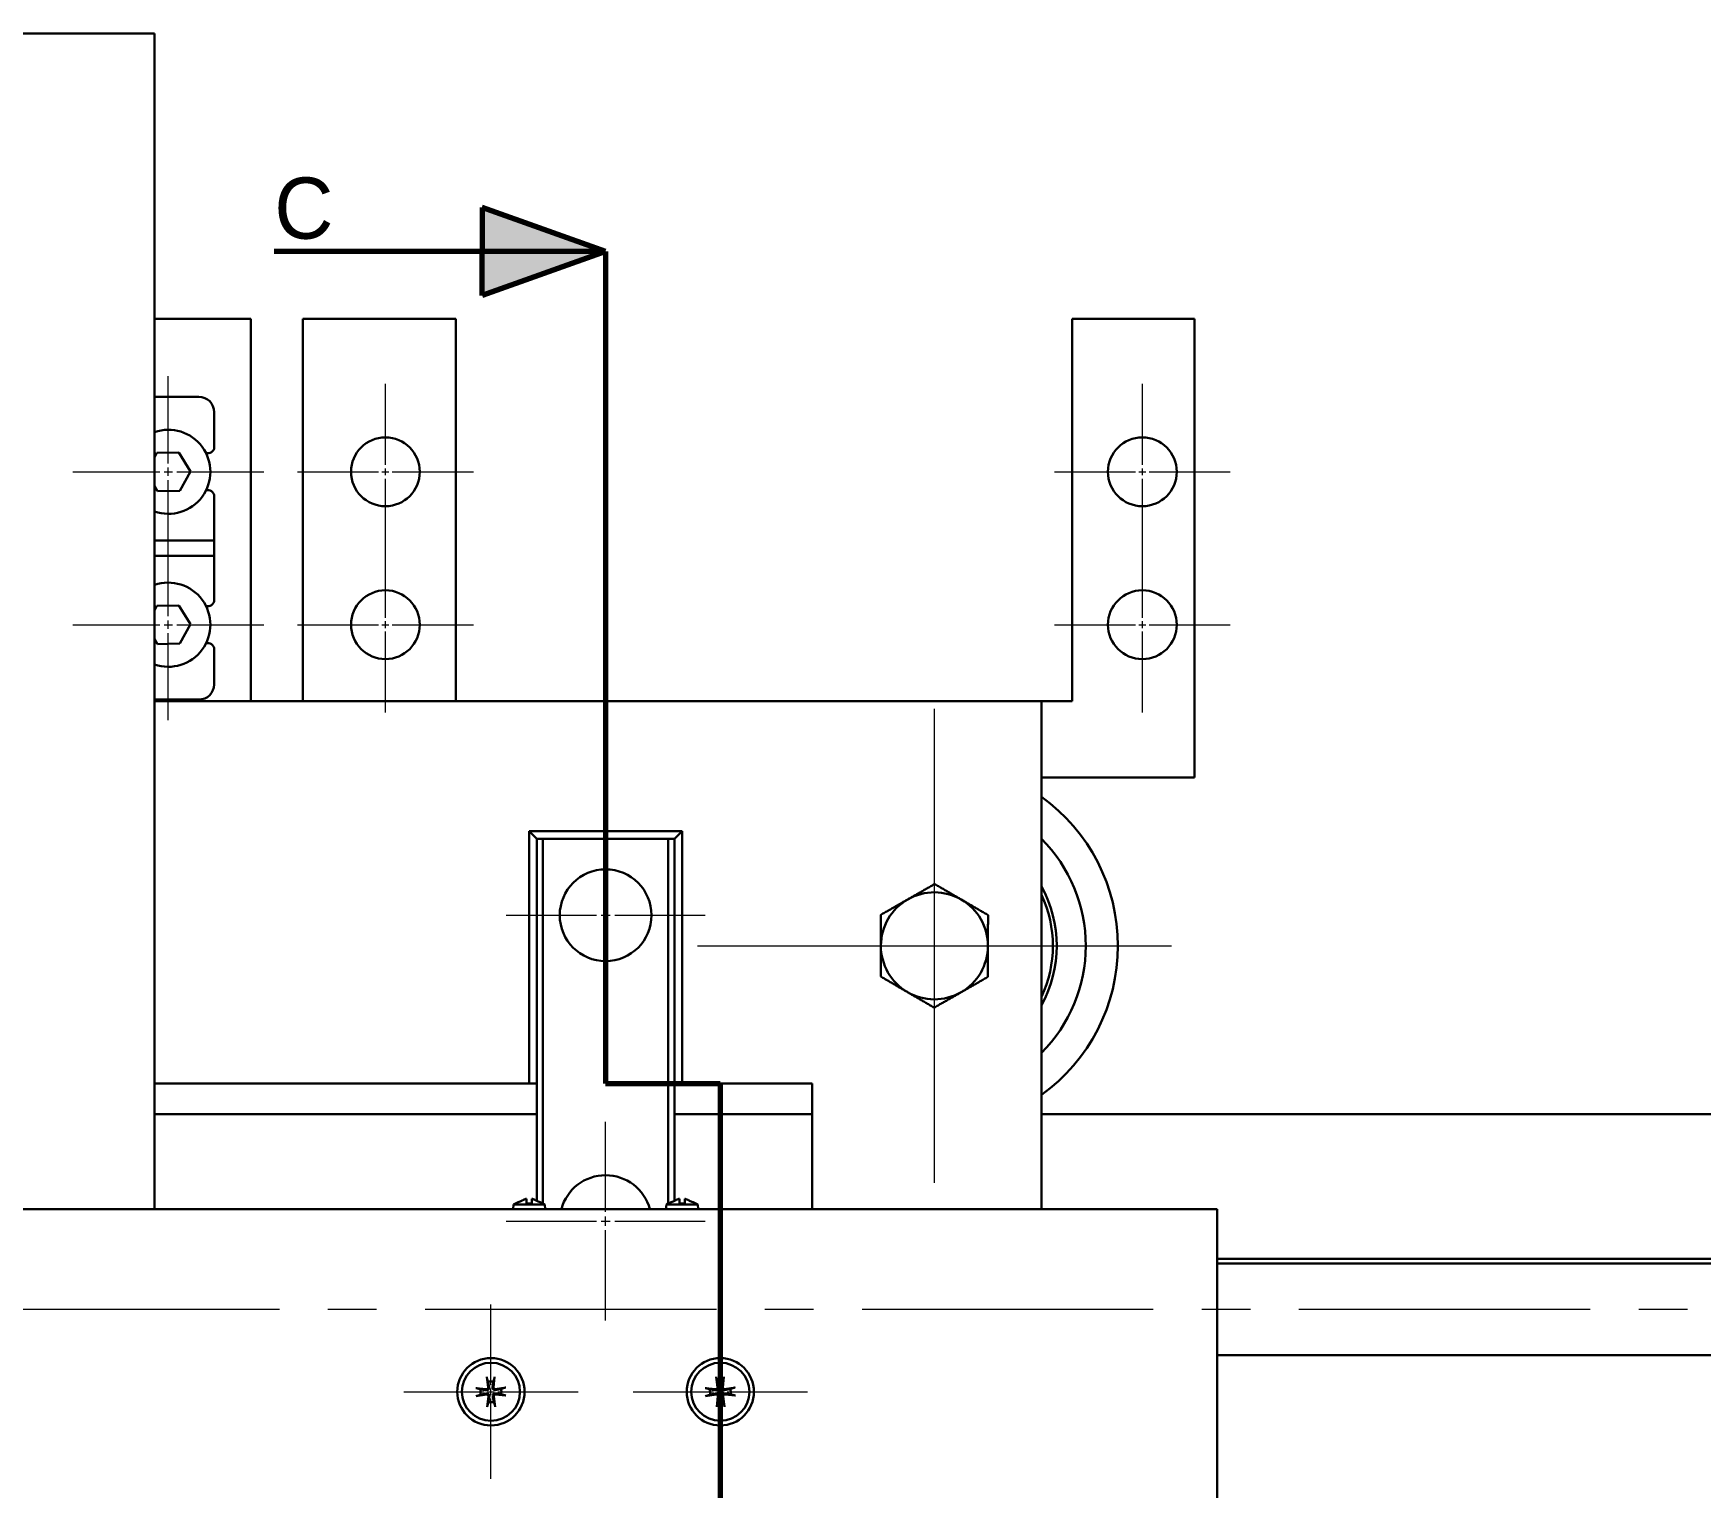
# Model space of a CAD drawing. Header units: millimetres. Extents: x 587 to 10361, y -8386 to 1488.
# Drawn here: x 7854.6 to 7963.6, y -3973.7 to -3878.6 of the extents above; entities that cross this region are included whole.
import ezdxf

# ---------------------------------------------------------------- set-up
doc = ezdxf.new("R2010")
doc.units = ezdxf.units.MM
doc.linetypes.add('ACAD_ISO10W100', pattern=[18, 12, -3, 0, -3])
doc.linetypes.add('CENTER2', pattern=[28.575, 19.05, -3.175, 3.175, -3.175])
for name, color, linetype, lineweight in [('Bgruba', 130, 'Continuous', 70), ('Gruba', 7, 'Continuous', 30), ('Symetria', 210, 'ACAD_ISO10W100', 0), ('Wymiar', 3, 'Continuous', 20)]:
    doc.layers.add(name, color=color, linetype=linetype, lineweight=lineweight)

# ---------------------------------------------------------------- blocks, each defined once
blk = doc.blocks.new('*U307')
at = {"layer": 'Symetria', "color": 0, "linetype": 'CENTER2', "transparency": 16777216}
for p, q in [((0, 0.55), (0, 6.25)), ((-6.25, 0), (-0.55, 0)), ((0.55, 0), (6.25, 0)), ((0, -6.25), (0, -0.55))]:
    blk.add_line(p, q, dxfattribs=at)
at = {"layer": 'Symetria', "color": 0, "linetype": 'Continuous', "transparency": 16777216}
for p, q in [((-0.275, 0), (0.275, 0)), ((0, -0.275), (0, 0.275))]:
    blk.add_line(p, q, dxfattribs=at)
blk = doc.blocks.new('*U308')
at = {"layer": 'Symetria', "color": 0, "linetype": 'CENTER2', "transparency": 16777216}
for p, q in [((0, 0.45), (0, 5.75)), ((-5.75, 0), (-0.45, 0)), ((0.45, 0), (5.75, 0)), ((0, -5.75), (0, -0.45))]:
    blk.add_line(p, q, dxfattribs=at)
at = {"layer": 'Symetria', "color": 0, "linetype": 'Continuous', "transparency": 16777216}
for p, q in [((-0.225, 0), (0.225, 0)), ((0, -0.225), (0, 0.225))]:
    blk.add_line(p, q, dxfattribs=at)
blk = doc.blocks.new('*U309')
at = {"layer": 'Symetria', "color": 0, "linetype": 'CENTER2', "transparency": 16777216}
for p, q in [((0, 0.45), (0, 5.75)), ((-5.75, 0), (-0.45, 0)), ((0.45, 0), (5.75, 0)), ((0, -5.75), (0, -0.45))]:
    blk.add_line(p, q, dxfattribs=at)
at = {"layer": 'Symetria', "color": 0, "linetype": 'Continuous', "transparency": 16777216}
for p, q in [((-0.225, 0), (0.225, 0)), ((0, -0.225), (0, 0.225))]:
    blk.add_line(p, q, dxfattribs=at)
blk = doc.blocks.new('*U310')
at = {"layer": 'Symetria', "color": 0, "linetype": 'CENTER2', "transparency": 16777216}
for p, q in [((0, 0.55), (0, 6.25)), ((-6.25, 0), (-0.55, 0)), ((0.55, 0), (6.25, 0)), ((0, -6.25), (0, -0.55))]:
    blk.add_line(p, q, dxfattribs=at)
at = {"layer": 'Symetria', "color": 0, "linetype": 'Continuous', "transparency": 16777216}
for p, q in [((-0.275, 0), (0.275, 0)), ((0, -0.275), (0, 0.275))]:
    blk.add_line(p, q, dxfattribs=at)
blk = doc.blocks.new('*U311')
at = {"layer": 'Symetria', "color": 0, "linetype": 'CENTER2', "transparency": 16777216}
for p, q in [((0, 0.45), (0, 5.75)), ((-5.75, 0), (-0.45, 0)), ((0.45, 0), (5.75, 0)), ((0, -5.75), (0, -0.45))]:
    blk.add_line(p, q, dxfattribs=at)
at = {"layer": 'Symetria', "color": 0, "linetype": 'Continuous', "transparency": 16777216}
for p, q in [((-0.225, 0), (0.225, 0)), ((0, -0.225), (0, 0.225))]:
    blk.add_line(p, q, dxfattribs=at)
blk = doc.blocks.new('*U312')
at = {"layer": 'Symetria', "color": 0, "linetype": 'CENTER2', "transparency": 16777216}
for p, q in [((0, 0.45), (0, 5.75)), ((-5.75, 0), (-0.45, 0)), ((0.45, 0), (5.75, 0)), ((0, -5.75), (0, -0.45))]:
    blk.add_line(p, q, dxfattribs=at)
at = {"layer": 'Symetria', "color": 0, "linetype": 'Continuous', "transparency": 16777216}
for p, q in [((-0.225, 0), (0.225, 0)), ((0, -0.225), (0, 0.225))]:
    blk.add_line(p, q, dxfattribs=at)
blk = doc.blocks.new('*U313')
at = {"layer": 'Symetria', "color": 0, "linetype": 'CENTER2', "transparency": 16777216}
for p, q in [((0, 0.7), (0, 7)), ((-7, 0), (-0.7, 0)), ((0.7, 0), (7, 0)), ((0, -7), (0, -0.7))]:
    blk.add_line(p, q, dxfattribs=at)
at = {"layer": 'Symetria', "color": 0, "linetype": 'Continuous', "transparency": 16777216}
for p, q in [((-0.35, 0), (0.35, 0)), ((0, -0.35), (0, 0.35))]:
    blk.add_line(p, q, dxfattribs=at)
blk = doc.blocks.new('*U314')
at = {"layer": 'Symetria', "color": 0, "linetype": 'CENTER2', "transparency": 16777216}
for p, q in [((0, 0.6), (0, 6.5)), ((-6.5, 0), (-0.6, 0)), ((0.6, 0), (6.5, 0)), ((0, -6.5), (0, -0.6))]:
    blk.add_line(p, q, dxfattribs=at)
at = {"layer": 'Symetria', "color": 0, "linetype": 'Continuous', "transparency": 16777216}
for p, q in [((-0.3, 0), (0.3, 0)), ((0, -0.3), (0, 0.3))]:
    blk.add_line(p, q, dxfattribs=at)
blk = doc.blocks.new('*U315')
at = {"layer": 'Symetria', "color": 0, "linetype": 'CENTER2', "transparency": 16777216}
for p, q in [((0, 0.6), (0, 6.5)), ((-6.5, 0), (-0.6, 0)), ((0.6, 0), (6.5, 0)), ((0, -6.5), (0, -0.6))]:
    blk.add_line(p, q, dxfattribs=at)
at = {"layer": 'Symetria', "color": 0, "linetype": 'Continuous', "transparency": 16777216}
for p, q in [((-0.3, 0), (0.3, 0)), ((0, -0.3), (0, 0.3))]:
    blk.add_line(p, q, dxfattribs=at)
blk = doc.blocks.new('*U316')
at = {"layer": 'Symetria', "color": 0, "linetype": 'CENTER2', "transparency": 16777216}
for p, q in [((0, 0.44), (0, 5.7)), ((-5.7, 0), (-0.44, 0)), ((0.44, 0), (5.7, 0)), ((0, -5.7), (0, -0.44))]:
    blk.add_line(p, q, dxfattribs=at)
at = {"layer": 'Symetria', "color": 0, "linetype": 'Continuous', "transparency": 16777216}
for p, q in [((-0.22, 0), (0.22, 0)), ((0, -0.22), (0, 0.22))]:
    blk.add_line(p, q, dxfattribs=at)
blk = doc.blocks.new('*U317')
at = {"layer": 'Symetria', "color": 0, "linetype": 'CENTER2', "transparency": 16777216}
for p, q in [((0, 0.44), (0, 5.7)), ((-5.7, 0), (-0.44, 0)), ((0.44, 0), (5.7, 0)), ((0, -5.7), (0, -0.44))]:
    blk.add_line(p, q, dxfattribs=at)
at = {"layer": 'Symetria', "color": 0, "linetype": 'Continuous', "transparency": 16777216}
for p, q in [((-0.22, 0), (0.22, 0)), ((0, -0.22), (0, 0.22))]:
    blk.add_line(p, q, dxfattribs=at)
blk = doc.blocks.new('*U330')
at = {"layer": 'Symetria', "color": 0, "linetype": 'CENTER2', "transparency": 16777216}
for p, q in [((0, 2.4), (0, 15.5)), ((-15.5, 0), (-2.4, 0)), ((2.4, 0), (15.5, 0)), ((0, -15.5), (0, -2.4))]:
    blk.add_line(p, q, dxfattribs=at)
at = {"layer": 'Symetria', "color": 0, "linetype": 'Continuous', "transparency": 16777216}
for p, q in [((0, -1.2), (0, 1.2)), ((-1.2, 0), (1.2, 0))]:
    blk.add_line(p, q, dxfattribs=at)
blk = doc.blocks.new('*U368')
at = {"layer": 'Symetria', "color": 0, "linetype": 'CENTER2', "transparency": 16777216}
blk.add_line((-168.07, 0), (613.92, 0), dxfattribs=at)

msp = doc.modelspace()

# ---------------------------------------------------------------- hatches: boundary and pattern name
at = {"layer": 'Bgruba'}
h = msp.add_hatch(color=256, dxfattribs=at)
h.dxf.hatch_style = 1
h.paths.add_polyline_path([(7883.973, -3895.787), (7891.038, -3893.26), (7891.038, -3892.902), (7883.973, -3892.902)])
h.paths.add_polyline_path([(7883.973, -3892.902), (7891.038, -3892.902), (7891.038, -3892.544), (7883.973, -3890.017)])
h.paths.add_polyline_path([(7891.038, -3892.902), (7892.038, -3892.902), (7891.038, -3892.544)])
h.paths.add_polyline_path([(7891.038, -3893.26), (7892.038, -3892.902), (7891.038, -3892.902)])

# ---------------------------------------------------------------- linework, layer by layer
for p, q in [((7892.038, -3892.902), (7883.973, -3890.017)), ((7883.973, -3890.017), (7883.973, -3892.902)), ((7892.038, -3892.902), (7870.372, -3892.902)), ((7892.038, -3892.902), (7883.973, -3895.787)), ((7883.973, -3895.787), (7883.973, -3892.902)), ((7892.038, -3892.902), (7892.038, -3947.308)), ((7892.038, -3947.308), (7899.538, -3947.308)), ((7899.538, -3947.308), (7899.538, -4039.434))]:
    msp.add_line(p, q, dxfattribs=at)
at = {"layer": 'Gruba'}
for p, q in [((7847.538, -3878.637), (7862.538, -3878.637)), ((7862.538, -3878.637), (7862.538, -3955.519)), ((7868.84, -3897.308), (7862.538, -3897.308)), ((7868.84, -3922.308), (7868.84, -3897.308)), ((7872.236, -3922.308), (7872.236, -3897.308)), ((7882.236, -3897.308), (7872.236, -3897.308)), ((7882.236, -3922.308), (7882.236, -3897.308)), ((7922.536, -3897.308), (7922.536, -3922.308)), ((7922.536, -3897.308), (7930.538, -3897.308)), ((7930.538, -3897.308), (7930.538, -3927.308)), ((7862.538, -3902.408), (7865.44, -3902.408)), ((7866.44, -3903.408), (7866.44, -3905.702)), ((7862.538, -3906.355), (7862.694, -3906.072)), ((7862.694, -3906.072), (7864.137, -3906.044)), ((7864.137, -3906.044), (7864.883, -3907.28)), ((7864.883, -3907.28), (7864.186, -3908.544)), ((7862.743, -3908.572), (7862.538, -3908.232)), ((7864.186, -3908.544), (7862.743, -3908.572)), ((7866.44, -3908.914), (7866.44, -3911.798)), ((7862.538, -3911.808), (7866.43, -3911.808)), ((7866.44, -3911.818), (7866.44, -3911.798)), ((7866.44, -3911.818), (7866.44, -3912.798)), ((7866.43, -3912.808), (7862.538, -3912.808)), ((7866.44, -3912.818), (7866.44, -3912.798)), ((7866.44, -3912.818), (7866.44, -3915.702)), ((7862.538, -3916.355), (7862.694, -3916.072)), ((7862.694, -3916.072), (7864.137, -3916.044)), ((7864.137, -3916.044), (7864.883, -3917.28)), ((7864.883, -3917.28), (7864.186, -3918.544)), ((7862.743, -3918.572), (7862.538, -3918.232)), ((7864.186, -3918.544), (7862.743, -3918.572)), ((7866.44, -3918.914), (7866.44, -3921.208)), ((7865.44, -3922.208), (7862.538, -3922.208)), ((7920.538, -3922.308), (7862.538, -3922.308)), ((7922.536, -3922.308), (7920.538, -3922.308)), ((7920.538, -3955.519), (7920.538, -3922.308)), ((7920.538, -3927.308), (7930.538, -3927.308)), ((7897.038, -3930.808), (7887.038, -3930.808)), ((7887.038, -3930.808), (7887.538, -3931.308)), ((7887.038, -3930.808), (7887.038, -3947.308)), ((7887.938, -3931.308), (7887.538, -3931.308)), ((7887.538, -3931.308), (7887.538, -3954.977)), ((7896.138, -3931.308), (7887.938, -3931.308)), ((7887.938, -3931.308), (7887.938, -3955.156)), ((7896.538, -3931.308), (7896.138, -3931.308)), ((7896.138, -3931.308), (7896.138, -3955.156)), ((7897.038, -3930.808), (7896.538, -3931.308)), ((7896.538, -3931.308), (7896.538, -3954.977)), ((7897.038, -3930.808), (7897.038, -3947.308)), ((7887.038, -3947.308), (7862.538, -3947.308)), ((7887.538, -3947.308), (7887.038, -3947.308)), ((7897.038, -3947.308), (7896.538, -3947.308)), ((7905.538, -3947.308), (7897.038, -3947.308)), ((7905.538, -3947.308), (7905.538, -3955.519)), ((7862.538, -3949.308), (7887.538, -3949.308)), ((7896.538, -3949.308), (7905.538, -3949.308)), ((7920.538, -3949.308), (8017.215, -3949.308)), ((7932.038, -3955.519), (7852.038, -3955.519)), ((7886.008, -3955.219), (7885.982, -3955.519)), ((7886.138, -3955.156), (7886.008, -3955.219)), ((7886.008, -3955.219), (7888.068, -3955.219)), ((7886.138, -3955.165), (7886.138, -3955.156)), ((7886.858, -3955.165), (7886.858, -3954.843)), ((7887.218, -3954.843), (7887.218, -3955.165)), ((7887.938, -3955.156), (7888.068, -3955.219)), ((7887.938, -3955.165), (7887.938, -3955.156)), ((7888.068, -3955.219), (7888.094, -3955.519)), ((7896.008, -3955.219), (7895.982, -3955.519)), ((7896.138, -3955.156), (7896.008, -3955.219)), ((7896.008, -3955.219), (7898.068, -3955.219)), ((7896.138, -3955.165), (7896.138, -3955.156)), ((7896.858, -3955.165), (7896.858, -3954.843)), ((7897.218, -3954.843), (7897.218, -3955.165)), ((7897.938, -3955.156), (7898.068, -3955.219)), ((7897.938, -3955.165), (7897.938, -3955.156)), ((7898.068, -3955.219), (7898.094, -3955.519)), ((7932.038, -4000.519), (7932.038, -3955.519)), ((7932.038, -3958.783), (8023.907, -3958.783)), ((7932.038, -3959.074), (8023.871, -3959.074)), ((8044.523, -3965.074), (7932.038, -3965.074)), ((7884.262, -3966.496), (7884.36, -3967.189)), ((7884.776, -3966.486), (7884.706, -3967.182)), ((7899.262, -3966.496), (7899.36, -3967.189)), ((7899.776, -3966.486), (7899.706, -3967.182)), ((7883.555, -3967.231), (7884.251, -3967.302)), ((7883.565, -3967.746), (7884.258, -3967.648)), ((7885.512, -3967.193), (7884.819, -3967.291)), ((7885.522, -3967.707), (7884.825, -3967.637)), ((7898.555, -3967.231), (7899.251, -3967.302)), ((7898.565, -3967.746), (7899.258, -3967.648)), ((7900.512, -3967.193), (7899.819, -3967.291)), ((7900.522, -3967.707), (7899.825, -3967.637)), ((7884.3, -3968.453), (7884.371, -3967.756)), ((7884.815, -3968.443), (7884.717, -3967.75)), ((7899.3, -3968.453), (7899.371, -3967.756)), ((7899.815, -3968.443), (7899.717, -3967.75))]:
    msp.add_line(p, q, dxfattribs=at)
for centre, radius in [((7877.637, -3907.308), 2.25), ((7927.136, -3907.308), 2.25), ((7877.637, -3917.308), 2.25), ((7927.136, -3917.308), 2.25), ((7892.038, -3936.308), 3), ((7884.538, -3967.469), 2.2), ((7899.538, -3967.469), 2.2), ((7884.538, -3967.469), 1.9), ((7899.538, -3967.469), 1.9)]:
    msp.add_circle(centre, radius, dxfattribs=at)
for centre, radius, start, end in [((7865.44, -3903.408), 1, 0, 90), ((7863.44, -3907.308), 2.75, 250.85257, 109.14743), ((7866.04, -3905.702), 0.4, 249.28205, 0), ((7866.04, -3908.914), 0.4, 0, 110.71795), ((7866.43, -3911.818), 0.01, 0, 90), ((7866.43, -3912.798), 0.01, 270, 0), ((7863.44, -3917.308), 2.75, 250.85257, 109.14743), ((7866.04, -3915.702), 0.4, 249.28205, 0), ((7866.04, -3918.914), 0.4, 0, 110.71795), ((7865.44, -3921.208), 1, 270, 0), ((7913.538, -3938.308), 12, 305.68533, 54.31467), ((7913.538, -3938.308), 9.9, 314.99708, 45.00292), ((7913.538, -3938.308), 3.5, 59.81014, 119.81014), ((7913.538, -3938.308), 8, 331.04498, 28.95502), ((7913.538, -3938.308), 3.5, 119.81014, 179.81014), ((7913.538, -3938.308), 3.5, 359.81014, 59.81014), ((7913.538, -3938.308), 7.75, 334.58538, 25.41462), ((7913.538, -3938.308), 3.5, 179.81014, 239.81014), ((7913.538, -3938.308), 3.5, 299.81014, 359.81014), ((7913.538, -3938.308), 3.5, 239.81014, 299.81014), ((7892.038, -3956.308), 3, 15.24364, 164.75636), ((7884.538, -3967.469), 0.682, 166.56497, 195.68769), ((7884.261, -3967.203), 0.0995, 264.19673, 8.05592), ((7884.272, -3967.746), 0.0995, 354.19673, 98.05592), ((7884.538, -3967.469), 0.682, 76.56497, 105.68769), ((7884.805, -3967.192), 0.0995, 174.19673, 278.05592), ((7884.815, -3967.736), 0.0995, 84.19673, 188.05592), ((7884.538, -3967.469), 0.682, 346.56497, 15.68769), ((7899.538, -3967.469), 0.682, 166.56497, 195.68769), ((7899.261, -3967.203), 0.0995, 264.19673, 8.05592), ((7899.272, -3967.746), 0.0995, 354.19673, 98.05592), ((7899.538, -3967.469), 0.682, 76.56497, 105.68769), ((7899.805, -3967.192), 0.0995, 174.19673, 278.05592), ((7899.815, -3967.736), 0.0995, 84.19673, 188.05592), ((7899.538, -3967.469), 0.682, 346.56497, 15.68769), ((7884.538, -3967.469), 0.682, 256.56497, 285.68769), ((7899.538, -3967.469), 0.682, 256.56497, 285.68769)]:
    msp.add_arc(centre, radius, start, end, dxfattribs=at)
for points, weights in [([(7911.798, -3935.271), (7912.612, -3934.805), (7913.552, -3934.267)], [1, 1.04314139574, 1.01001874936]), ([(7913.552, -3934.267), (7914.488, -3934.811), (7915.298, -3935.283)], [1.01001874936, 1.04314139574, 1]), ([(7910.045, -3936.276), (7910.985, -3935.737), (7911.798, -3935.271)], [1.01001874936, 1.04314139574, 1]), ([(7915.298, -3935.283), (7916.109, -3935.754), (7917.045, -3936.299)], [1, 1.04314139574, 1.01001874936]), ([(7910.038, -3938.296), (7910.041, -3937.359), (7910.045, -3936.276)], [1, 1.04314139574, 1.01001874936]), ([(7917.045, -3936.299), (7917.041, -3937.382), (7917.038, -3938.32)], [1.01001874936, 1.04314139574, 1]), ([(7910.032, -3940.317), (7910.035, -3939.234), (7910.038, -3938.296)], [1.01001874936, 1.04314139574, 1]), ([(7917.038, -3938.32), (7917.035, -3939.257), (7917.032, -3940.34)], [1, 1.04314139574, 1.01001874936]), ([(7911.778, -3941.333), (7910.968, -3940.862), (7910.032, -3940.317)], [1, 1.04314139574, 1.01001874936]), ([(7917.032, -3940.34), (7916.092, -3940.879), (7915.278, -3941.345)], [1.01001874936, 1.04314139574, 1]), ([(7913.525, -3942.349), (7912.589, -3941.805), (7911.778, -3941.333)], [1.01001874936, 1.04314139574, 1]), ([(7915.278, -3941.345), (7914.464, -3941.811), (7913.525, -3942.349)], [1, 1.04314139574, 1.01001874936]), ([(7886.858, -3954.843), (7886.702, -3954.896), (7886.138, -3955.165)], [2.78445648358, 2.21978215716, 1.10218906361]), ([(7887.218, -3955.165), (7887.038, -3955.148), (7886.858, -3955.165)], [1.06171421811, 1.0827403032, 1.06171421811]), ([(7887.938, -3955.165), (7887.375, -3954.896), (7887.218, -3954.843)], [1.1021890636, 2.21978215717, 2.7844564836]), ([(7896.858, -3954.843), (7896.702, -3954.896), (7896.138, -3955.165)], [2.78445648358, 2.21978215716, 1.10218906361]), ([(7897.218, -3955.165), (7897.038, -3955.148), (7896.858, -3955.165)], [1.06171421811, 1.0827403032, 1.06171421811]), ([(7897.938, -3955.165), (7897.375, -3954.896), (7897.218, -3954.843)], [1.1021890636, 2.21978215717, 2.7844564836]), ([(7883.875, -3967.311), (7883.776, -3967.283), (7883.644, -3967.245)], [1, 1.01238273226, 1.00219918487]), ([(7883.653, -3967.729), (7883.784, -3967.686), (7883.882, -3967.654)], [1.00219918456, 1.01238273042, 1]), ([(7884.245, -3967.366), (7884.129, -3967.349), (7883.875, -3967.311)], [2.00803864766, 1.53080852956, 1]), ([(7883.882, -3967.654), (7884.134, -3967.606), (7884.249, -3967.584)], [1, 1.53080852955, 2.00803864765]), ([(7884.279, -3966.584), (7884.322, -3966.715), (7884.354, -3966.813)], [1.00219918509, 1.01238273352, 1]), ([(7884.354, -3966.813), (7884.402, -3967.065), (7884.423, -3967.18)], [1, 1.53080852955, 2.00803864765]), ([(7884.642, -3967.176), (7884.659, -3967.06), (7884.697, -3966.806)], [2.00803864766, 1.53080852956, 1]), ([(7884.697, -3966.806), (7884.725, -3966.707), (7884.763, -3966.575)], [1, 1.01238273205, 1.00219918484]), ([(7885.195, -3967.285), (7884.942, -3967.333), (7884.828, -3967.354)], [1, 1.53080852955, 2.00803864765]), ([(7884.832, -3967.573), (7884.947, -3967.59), (7885.202, -3967.628)], [2.00803864766, 1.53080852956, 1]), ([(7885.423, -3967.21), (7885.292, -3967.253), (7885.195, -3967.285)], [1.00219918449, 1.01238272999, 1]), ([(7885.202, -3967.628), (7885.3, -3967.656), (7885.433, -3967.694)], [1, 1.01238273221, 1.00219918487]), ([(7898.875, -3967.311), (7898.776, -3967.283), (7898.644, -3967.245)], [1, 1.01238273226, 1.00219918487]), ([(7898.653, -3967.729), (7898.784, -3967.686), (7898.882, -3967.654)], [1.00219918456, 1.01238273042, 1]), ([(7899.245, -3967.366), (7899.129, -3967.349), (7898.875, -3967.311)], [2.00803864766, 1.53080852956, 1]), ([(7898.882, -3967.654), (7899.134, -3967.606), (7899.249, -3967.584)], [1, 1.53080852955, 2.00803864765]), ([(7899.279, -3966.584), (7899.322, -3966.715), (7899.354, -3966.813)], [1.00219918509, 1.01238273352, 1]), ([(7899.354, -3966.813), (7899.402, -3967.065), (7899.423, -3967.18)], [1, 1.53080852955, 2.00803864765]), ([(7899.642, -3967.176), (7899.659, -3967.06), (7899.697, -3966.806)], [2.00803864766, 1.53080852956, 1]), ([(7899.697, -3966.806), (7899.725, -3966.707), (7899.763, -3966.575)], [1, 1.01238273205, 1.00219918484]), ([(7900.195, -3967.285), (7899.942, -3967.333), (7899.828, -3967.354)], [1, 1.53080852955, 2.00803864765]), ([(7899.832, -3967.573), (7899.947, -3967.59), (7900.202, -3967.628)], [2.00803864766, 1.53080852956, 1]), ([(7900.423, -3967.21), (7900.292, -3967.253), (7900.195, -3967.285)], [1.00219918449, 1.01238272999, 1]), ([(7900.202, -3967.628), (7900.3, -3967.656), (7900.433, -3967.694)], [1, 1.01238273221, 1.00219918487]), ([(7884.38, -3968.133), (7884.352, -3968.231), (7884.314, -3968.364)], [1, 1.01238273203, 1.00219918484]), ([(7884.435, -3967.763), (7884.418, -3967.878), (7884.38, -3968.133)], [2.00803864766, 1.53080852956, 1]), ([(7884.723, -3968.126), (7884.675, -3967.873), (7884.653, -3967.759)], [1, 1.53080852955, 2.00803864765]), ([(7884.798, -3968.354), (7884.755, -3968.223), (7884.723, -3968.126)], [1.00219918509, 1.01238273352, 1]), ([(7899.38, -3968.133), (7899.352, -3968.231), (7899.314, -3968.364)], [1, 1.01238273203, 1.00219918484]), ([(7899.435, -3967.763), (7899.418, -3967.878), (7899.38, -3968.133)], [2.00803864766, 1.53080852956, 1]), ([(7899.723, -3968.126), (7899.675, -3967.873), (7899.653, -3967.759)], [1, 1.53080852955, 2.00803864765]), ([(7899.798, -3968.354), (7899.755, -3968.223), (7899.723, -3968.126)], [1.00219918509, 1.01238273352, 1])]:
    msp.add_rational_spline(points, weights, degree=2, dxfattribs=at)
for points, knots in [([(7884.279, -3966.584), (7884.277, -3966.579), (7884.276, -3966.573), (7884.272, -3966.557), (7884.27, -3966.545), (7884.266, -3966.523), (7884.263, -3966.508), (7884.262, -3966.496)], [0.034180168, 0.034180168, 0.034180168, 0.034180168, 0.037193942, 0.037193942, 0.040903499, 0.040903499, 0.044646337, 0.044646337, 0.044646337, 0.044646337]), ([(7884.776, -3966.486), (7884.775, -3966.498), (7884.773, -3966.513), (7884.77, -3966.536), (7884.768, -3966.548), (7884.765, -3966.563), (7884.764, -3966.57), (7884.763, -3966.575)], [0.014952035, 0.014952035, 0.014952035, 0.014952035, 0.018694873, 0.018694873, 0.02240443, 0.02240443, 0.025418203, 0.025418203, 0.025418203, 0.025418203]), ([(7899.279, -3966.584), (7899.277, -3966.579), (7899.276, -3966.573), (7899.272, -3966.557), (7899.27, -3966.545), (7899.266, -3966.523), (7899.263, -3966.508), (7899.262, -3966.496)], [0.034180168, 0.034180168, 0.034180168, 0.034180168, 0.037193942, 0.037193942, 0.040903499, 0.040903499, 0.044646337, 0.044646337, 0.044646337, 0.044646337]), ([(7899.776, -3966.486), (7899.775, -3966.498), (7899.773, -3966.513), (7899.77, -3966.536), (7899.768, -3966.548), (7899.765, -3966.563), (7899.764, -3966.57), (7899.763, -3966.575)], [0.014952035, 0.014952035, 0.014952035, 0.014952035, 0.018694873, 0.018694873, 0.02240443, 0.02240443, 0.025418203, 0.025418203, 0.025418203, 0.025418203]), ([(7883.555, -3967.231), (7883.567, -3967.232), (7883.582, -3967.234), (7883.605, -3967.237), (7883.617, -3967.239), (7883.632, -3967.242), (7883.639, -3967.244), (7883.644, -3967.245)], [0.014952035, 0.014952035, 0.014952035, 0.014952035, 0.018694873, 0.018694873, 0.02240443, 0.02240443, 0.025418203, 0.025418203, 0.025418203, 0.025418203]), ([(7884.423, -3967.18), (7884.424, -3967.185), (7884.425, -3967.191), (7884.427, -3967.213), (7884.426, -3967.229), (7884.419, -3967.257), (7884.415, -3967.271), (7884.401, -3967.297), (7884.392, -3967.309), (7884.372, -3967.329), (7884.361, -3967.339), (7884.335, -3967.354), (7884.321, -3967.359), (7884.294, -3967.366), (7884.277, -3967.368), (7884.256, -3967.367), (7884.25, -3967.366), (7884.245, -3967.366)], [0.069648368, 0.069648368, 0.069648368, 0.069648368, 0.071418354, 0.071418354, 0.076417714, 0.076417714, 0.08066047, 0.08066047, 0.084903225, 0.084903225, 0.089145981, 0.089145981, 0.093388736, 0.093388736, 0.098388097, 0.098388097, 0.100158083, 0.100158083, 0.100158083, 0.100158083]), ([(7884.249, -3967.584), (7884.254, -3967.583), (7884.26, -3967.582), (7884.282, -3967.581), (7884.298, -3967.582), (7884.326, -3967.588), (7884.34, -3967.593), (7884.366, -3967.606), (7884.378, -3967.615), (7884.399, -3967.635), (7884.408, -3967.647), (7884.423, -3967.672), (7884.428, -3967.686), (7884.435, -3967.714), (7884.437, -3967.73), (7884.436, -3967.752), (7884.435, -3967.757), (7884.435, -3967.763)], [0.069648368, 0.069648368, 0.069648368, 0.069648368, 0.071418354, 0.071418354, 0.076417714, 0.076417714, 0.08066047, 0.08066047, 0.084903225, 0.084903225, 0.089145981, 0.089145981, 0.093388736, 0.093388736, 0.098388097, 0.098388097, 0.100158083, 0.100158083, 0.100158083, 0.100158083]), ([(7884.828, -3967.354), (7884.822, -3967.355), (7884.817, -3967.356), (7884.795, -3967.358), (7884.778, -3967.357), (7884.751, -3967.35), (7884.737, -3967.346), (7884.711, -3967.332), (7884.698, -3967.323), (7884.678, -3967.303), (7884.669, -3967.292), (7884.654, -3967.266), (7884.649, -3967.252), (7884.641, -3967.225), (7884.64, -3967.208), (7884.64, -3967.187), (7884.641, -3967.181), (7884.642, -3967.176)], [0.069648368, 0.069648368, 0.069648368, 0.069648368, 0.071418354, 0.071418354, 0.076417714, 0.076417714, 0.08066047, 0.08066047, 0.084903225, 0.084903225, 0.089145981, 0.089145981, 0.093388736, 0.093388736, 0.098388097, 0.098388097, 0.100158083, 0.100158083, 0.100158083, 0.100158083]), ([(7884.653, -3967.759), (7884.652, -3967.753), (7884.651, -3967.748), (7884.65, -3967.726), (7884.651, -3967.709), (7884.657, -3967.682), (7884.662, -3967.668), (7884.675, -3967.642), (7884.684, -3967.629), (7884.704, -3967.609), (7884.716, -3967.6), (7884.741, -3967.585), (7884.755, -3967.58), (7884.783, -3967.572), (7884.799, -3967.571), (7884.821, -3967.571), (7884.826, -3967.572), (7884.832, -3967.573)], [0.069648368, 0.069648368, 0.069648368, 0.069648368, 0.071418354, 0.071418354, 0.076417714, 0.076417714, 0.08066047, 0.08066047, 0.084903225, 0.084903225, 0.089145981, 0.089145981, 0.093388736, 0.093388736, 0.098388097, 0.098388097, 0.100158083, 0.100158083, 0.100158083, 0.100158083]), ([(7885.423, -3967.21), (7885.428, -3967.208), (7885.435, -3967.207), (7885.45, -3967.203), (7885.462, -3967.201), (7885.485, -3967.197), (7885.499, -3967.194), (7885.512, -3967.193)], [0.034180168, 0.034180168, 0.034180168, 0.034180168, 0.037193942, 0.037193942, 0.040903499, 0.040903499, 0.044646337, 0.044646337, 0.044646337, 0.044646337]), ([(7898.555, -3967.231), (7898.567, -3967.232), (7898.582, -3967.234), (7898.605, -3967.237), (7898.617, -3967.239), (7898.632, -3967.242), (7898.639, -3967.244), (7898.644, -3967.245)], [0.014952035, 0.014952035, 0.014952035, 0.014952035, 0.018694873, 0.018694873, 0.02240443, 0.02240443, 0.025418203, 0.025418203, 0.025418203, 0.025418203]), ([(7899.423, -3967.18), (7899.424, -3967.185), (7899.425, -3967.191), (7899.427, -3967.213), (7899.426, -3967.229), (7899.419, -3967.257), (7899.415, -3967.271), (7899.401, -3967.297), (7899.392, -3967.309), (7899.372, -3967.329), (7899.361, -3967.339), (7899.335, -3967.354), (7899.321, -3967.359), (7899.294, -3967.366), (7899.277, -3967.368), (7899.256, -3967.367), (7899.25, -3967.366), (7899.245, -3967.366)], [0.069648368, 0.069648368, 0.069648368, 0.069648368, 0.071418354, 0.071418354, 0.076417714, 0.076417714, 0.08066047, 0.08066047, 0.084903225, 0.084903225, 0.089145981, 0.089145981, 0.093388736, 0.093388736, 0.098388097, 0.098388097, 0.100158083, 0.100158083, 0.100158083, 0.100158083]), ([(7899.249, -3967.584), (7899.254, -3967.583), (7899.26, -3967.582), (7899.282, -3967.581), (7899.298, -3967.582), (7899.326, -3967.588), (7899.34, -3967.593), (7899.366, -3967.606), (7899.378, -3967.615), (7899.399, -3967.635), (7899.408, -3967.647), (7899.423, -3967.672), (7899.428, -3967.686), (7899.435, -3967.714), (7899.437, -3967.73), (7899.436, -3967.752), (7899.435, -3967.757), (7899.435, -3967.763)], [0.069648368, 0.069648368, 0.069648368, 0.069648368, 0.071418354, 0.071418354, 0.076417714, 0.076417714, 0.08066047, 0.08066047, 0.084903225, 0.084903225, 0.089145981, 0.089145981, 0.093388736, 0.093388736, 0.098388097, 0.098388097, 0.100158083, 0.100158083, 0.100158083, 0.100158083]), ([(7899.828, -3967.354), (7899.822, -3967.355), (7899.817, -3967.356), (7899.795, -3967.358), (7899.778, -3967.357), (7899.751, -3967.35), (7899.737, -3967.346), (7899.711, -3967.332), (7899.698, -3967.323), (7899.678, -3967.303), (7899.669, -3967.292), (7899.654, -3967.266), (7899.649, -3967.252), (7899.641, -3967.225), (7899.64, -3967.208), (7899.64, -3967.187), (7899.641, -3967.181), (7899.642, -3967.176)], [0.069648368, 0.069648368, 0.069648368, 0.069648368, 0.071418354, 0.071418354, 0.076417714, 0.076417714, 0.08066047, 0.08066047, 0.084903225, 0.084903225, 0.089145981, 0.089145981, 0.093388736, 0.093388736, 0.098388097, 0.098388097, 0.100158083, 0.100158083, 0.100158083, 0.100158083]), ([(7899.653, -3967.759), (7899.652, -3967.753), (7899.651, -3967.748), (7899.65, -3967.726), (7899.651, -3967.709), (7899.657, -3967.682), (7899.662, -3967.668), (7899.675, -3967.642), (7899.684, -3967.629), (7899.704, -3967.609), (7899.716, -3967.6), (7899.741, -3967.585), (7899.755, -3967.58), (7899.783, -3967.572), (7899.799, -3967.571), (7899.821, -3967.571), (7899.826, -3967.572), (7899.832, -3967.573)], [0.069648368, 0.069648368, 0.069648368, 0.069648368, 0.071418354, 0.071418354, 0.076417714, 0.076417714, 0.08066047, 0.08066047, 0.084903225, 0.084903225, 0.089145981, 0.089145981, 0.093388736, 0.093388736, 0.098388097, 0.098388097, 0.100158083, 0.100158083, 0.100158083, 0.100158083]), ([(7900.423, -3967.21), (7900.428, -3967.208), (7900.435, -3967.207), (7900.45, -3967.203), (7900.462, -3967.201), (7900.485, -3967.197), (7900.499, -3967.194), (7900.512, -3967.193)], [0.034180168, 0.034180168, 0.034180168, 0.034180168, 0.037193942, 0.037193942, 0.040903499, 0.040903499, 0.044646337, 0.044646337, 0.044646337, 0.044646337]), ([(7883.653, -3967.729), (7883.648, -3967.73), (7883.642, -3967.732), (7883.626, -3967.735), (7883.614, -3967.738), (7883.592, -3967.742), (7883.577, -3967.744), (7883.565, -3967.746)], [0.034180168, 0.034180168, 0.034180168, 0.034180168, 0.037193942, 0.037193942, 0.040903499, 0.040903499, 0.044646337, 0.044646337, 0.044646337, 0.044646337]), ([(7884.3, -3968.453), (7884.301, -3968.44), (7884.303, -3968.426), (7884.306, -3968.403), (7884.308, -3968.391), (7884.311, -3968.375), (7884.313, -3968.369), (7884.314, -3968.364)], [0.014952035, 0.014952035, 0.014952035, 0.014952035, 0.018694873, 0.018694873, 0.02240443, 0.02240443, 0.025418203, 0.025418203, 0.025418203, 0.025418203]), ([(7884.798, -3968.354), (7884.799, -3968.359), (7884.801, -3968.366), (7884.804, -3968.381), (7884.807, -3968.393), (7884.811, -3968.416), (7884.813, -3968.43), (7884.815, -3968.443)], [0.034180168, 0.034180168, 0.034180168, 0.034180168, 0.037193942, 0.037193942, 0.040903499, 0.040903499, 0.044646337, 0.044646337, 0.044646337, 0.044646337]), ([(7885.522, -3967.707), (7885.509, -3967.706), (7885.495, -3967.704), (7885.472, -3967.701), (7885.46, -3967.699), (7885.444, -3967.696), (7885.438, -3967.695), (7885.433, -3967.694)], [0.014952035, 0.014952035, 0.014952035, 0.014952035, 0.018694873, 0.018694873, 0.02240443, 0.02240443, 0.025418203, 0.025418203, 0.025418203, 0.025418203]), ([(7898.653, -3967.729), (7898.648, -3967.73), (7898.642, -3967.732), (7898.626, -3967.735), (7898.614, -3967.738), (7898.592, -3967.742), (7898.577, -3967.744), (7898.565, -3967.746)], [0.034180168, 0.034180168, 0.034180168, 0.034180168, 0.037193942, 0.037193942, 0.040903499, 0.040903499, 0.044646337, 0.044646337, 0.044646337, 0.044646337]), ([(7899.3, -3968.453), (7899.301, -3968.44), (7899.303, -3968.426), (7899.306, -3968.403), (7899.308, -3968.391), (7899.311, -3968.375), (7899.313, -3968.369), (7899.314, -3968.364)], [0.014952035, 0.014952035, 0.014952035, 0.014952035, 0.018694873, 0.018694873, 0.02240443, 0.02240443, 0.025418203, 0.025418203, 0.025418203, 0.025418203]), ([(7899.798, -3968.354), (7899.799, -3968.359), (7899.801, -3968.366), (7899.804, -3968.381), (7899.807, -3968.393), (7899.811, -3968.416), (7899.813, -3968.43), (7899.815, -3968.443)], [0.034180168, 0.034180168, 0.034180168, 0.034180168, 0.037193942, 0.037193942, 0.040903499, 0.040903499, 0.044646337, 0.044646337, 0.044646337, 0.044646337]), ([(7900.522, -3967.707), (7900.509, -3967.706), (7900.495, -3967.704), (7900.472, -3967.701), (7900.46, -3967.699), (7900.444, -3967.696), (7900.438, -3967.695), (7900.433, -3967.694)], [0.014952035, 0.014952035, 0.014952035, 0.014952035, 0.018694873, 0.018694873, 0.02240443, 0.02240443, 0.025418203, 0.025418203, 0.025418203, 0.025418203])]:
    msp.add_open_spline(points, degree=3, knots=knots, dxfattribs=at)

# ---------------------------------------------------------------- block references
at = {"layer": 'Symetria', "linetype": 'CENTER2'}
for name, p in [('*U307', (7863.44, -3907.308)), ('*U308', (7877.637, -3907.308)), ('*U311', (7927.136, -3907.308)), ('*U310', (7863.44, -3917.308)), ('*U309', (7877.637, -3917.308)), ('*U312', (7927.136, -3917.308)), ('*U330', (7913.538, -3938.308)), ('*U314', (7892.038, -3936.308)), ('*U313', (7913.538, -3938.308)), ('*U315', (7892.038, -3956.308)), ('*U368', (7676.824, -3962.074)), ('*U316', (7884.538, -3967.469)), ('*U317', (7899.538, -3967.469))]:
    msp.add_blockref(name, p, dxfattribs=at)

# ---------------------------------------------------------------- texts
at = {"layer": 'Wymiar', "insert": (7870.372, -3888.065), "char_height": 4, "attachment_point": 1}
msp.add_mtext_dynamic_manual_height_columns('C', width=4.34276, gutter_width=12.5, heights=[0], dxfattribs=at)

doc.saveas('drawing.dxf')
